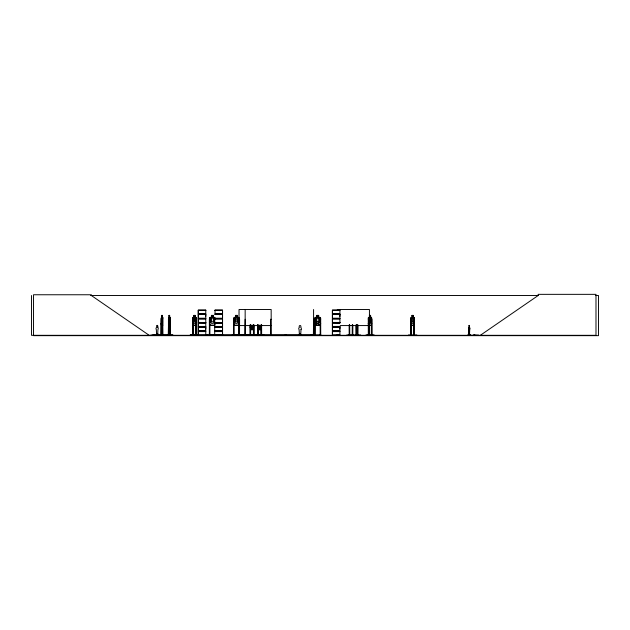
<?xml version="1.0" encoding="UTF-8"?>
<svg xmlns="http://www.w3.org/2000/svg" width="630" height="630" viewBox="0 0 630 630"><rect width="100%" height="100%" fill="white"/><g stroke="black" fill="none" stroke-linecap="round" stroke-linejoin="round"><path stroke-width="0.94" d="M198.277 330.86L198.277 327.167L205.774 327.167L205.766 330.86L198.269 330.86L198.269 327.167M198.277 318.229L198.277 314.543L205.774 314.543L205.766 318.229L198.269 318.229L198.269 314.543M205.766 329.017L205.766 327.167M205.766 316.386L205.766 314.543M215.043 327.167L222.555 327.167L222.548 330.86L215.043 330.86M215.043 314.543L222.555 314.543L222.548 318.229L215.043 318.229M332.412 330.86L332.412 327.167L339.916 327.167L339.909 330.86L332.404 330.86L332.404 327.167M332.412 318.229L332.412 314.543L339.916 314.543L339.909 318.229L332.404 318.229L332.404 314.543M339.909 329.017L339.909 327.167M339.909 316.386L339.909 314.543M263.883 335.27L242.038 334.995L263.852 335.317M310.464 335.01L320.072 334.9M469.476 334.711L469.594 329.553A1.339 0.551 -90 0 0 469.476 327.45L469.397 325.529M469.476 327.45L469.555 327.45A1.339 0.551 -90 0 1 469.665 329.553L469.555 334.711L468.925 334.711L468.807 329.553A1.339 0.551 -90 0 1 468.925 327.45L469.035 325.671M468.799 334.183L469.13 333.947M162.642 325.324L162.642 317.363M169.919 325.324L170.108 323.363M156.602 334.711L156.327 329.553A1.339 1.126 -90 0 1 156.555 327.45L156.768 325.529M157.689 334.018L157.083 334.065L157.807 333.829L157.791 335.144M157.657 334.176L157.256 334.223L157.657 333.947M157.138 334.144L157.382 333.947M158.106 335.31L158.398 334.443L157.665 334.443L157.665 335.002M222.555 322.686L214.964 322.615L222.555 322.536M162.603 321.773L162.343 323.355L161.839 323.355L161.823 315.386M169.88 321.773L169.612 323.355L169.116 323.355L169.116 317.425M468.933 325.828L469.208 325.356L469.547 325.828M468.452 334.113L469.169 334.065L468.429 333.829L468.429 335.002M371.724 323.363L371.283 325.324L368.613 325.324L368.306 323.355L368.668 325.324M413.863 325.324L414.272 323.355L413.918 325.324L411.193 325.324M195.898 325.324L196.308 318.055L195.111 317.363M346.776 335.018L360.699 335.018M408.445 335.018L416.879 335.018M161.359 319.268L161.115 335.317L161.225 318.063L161.823 317.363M168.738 317.363L168.564 335.317M205.782 335.16L190.158 335.239L198.647 335.27M213.657 335.27L222.548 335.058L222.548 331.6L215.043 331.6M238.463 317.363L239.132 318.055L239.14 323.363L238.439 325.261L234.226 325.261M239.132 323.363L238.479 325.324L234.179 325.324L233.62 323.363L234.21 325.324M215.074 323.985L214.688 325.324L210.05 325.324L209.436 323.363L209.436 318.063L210.066 317.363L211.412 317.363M320.615 323.355L319.961 325.261L315.417 325.261L314.819 323.355L314.819 318.095L315.386 317.363L316.795 317.363L316.732 315.386L318.709 315.386L318.638 325.324M320.686 323.363L320.009 325.324L315.37 325.324L314.756 323.363M157.13 334.065L157.657 334.081L157.272 334.199M251.354 325.45L250.882 327.065L251.874 325.222L252.89 327.033L252.37 325.458M259.308 325.45L258.757 327.033L260.371 327.025L260.371 325.182M234.643 335.317L232.312 334.995L240.25 335.018L237.982 335.278M478.918 335.31L468.066 335.302L468.2 334.443L469.972 334.443L469.972 335.144M468.759 335.31L468.972 334.443M478.666 335.31L473.453 335.144M238.699 335.278L238.62 334.735M314.409 335.286L314.457 334.821M314.654 335.018L314.756 318.063L315.417 317.425L319.961 317.425M368.314 335.317L368.266 318.063L368.684 317.363L369.456 317.363L369.4 315.386L370.59 315.386L371.07 321.773L370.503 323.355L369.44 323.355L368.873 321.773M368.7 317.425L368.266 318.063M410.862 335.317L410.847 318.063L411.264 317.363M193.969 315.386L193.41 321.773L194.008 323.355L195.127 323.355L195.725 321.773L195.166 315.386L193.914 315.386L193.914 317.363L193.103 317.363L192.717 318.063L192.678 335.317M193.15 317.363L192.874 335.317M253.323 327.687L253.693 327.017M261.293 327.75L261.71 325.269M198.245 322.536L205.782 322.686M172.99 335.31L150.68 335.31L155.224 335.144M150.72 335.31L150.916 335.317M152.177 335.223L152.491 335.002M157.059 335.223L156.587 335.31L156.705 334.443M172.904 335.317L157.933 335.302L158.5 335.317M369.44 317.425L368.873 318.087L368.818 335.317M209.507 318.095L210.097 317.425L214.641 317.425L215.295 318.087M252.457 329.663L253.126 325.182M260.371 327.687L261.017 327.025M299.203 335.002L299.045 334.443L299.596 335.302M300.817 335.31L301.053 334.443L300.904 335.002M300.951 335.31L298.943 335.31M365.841 335.278L374.322 335.278M480.328 335.317L538.162 295.517L538.162 294.344L595.988 294.344L595.988 335.317L31.5 335.317L31.5 295.517M316.795 317.425L315.811 318.087L315.811 321.773L316.795 323.355L318.638 323.355L319.63 321.773L319.63 318.087L318.638 317.425M299.179 335.317L299.589 335.31M332.38 322.536L339.916 322.686M332.404 335.16L332.404 331.6L339.916 331.6L339.916 335.16L332.38 335.31M90.626 295.517L538.461 295.517M595.547 295.517L598.5 295.517L598.5 335.656L33.532 335.656L33.532 294.761L91.366 294.761L91.366 295.517L149.192 335.317M337.318 309.511L369.432 309.511L369.44 321.773L370.503 321.773L370.503 318.087L369.44 318.087M198.261 310.094L205.782 310.094M215.035 310.094L222.555 310.094M332.396 310.094L339.916 310.094M205.782 310.243L198.261 310.236L198.269 313.803L205.774 313.803L205.774 310.243M215.035 310.236L222.555 310.228L222.555 313.803L215.043 313.803L215.043 310.243M205.766 310.464L198.277 310.464L198.277 313.803M215.05 310.464L222.548 310.464L222.548 313.803M339.909 310.464L332.412 310.464L332.412 313.803L339.916 313.803L339.916 310.243L332.396 310.236L332.404 313.803M198.214 314.055L205.829 314.055M214.987 314.055L222.603 314.055M332.349 314.055L339.964 314.055M198.214 314.283L205.829 314.283M214.987 314.283L222.603 314.283M332.349 314.283L339.964 314.283M162.65 335.317L162.359 315.386L161.76 315.386L161.776 317.425M169.037 315.386L169.635 315.386L169.88 318.087L169.809 335.317M413.17 315.386L411.981 315.386L412.075 317.425L411.453 318.087L411.453 321.773L412.02 323.355L413.083 323.355L413.65 321.773L413.115 315.386L413.13 317.425M161.776 315.449L162.343 315.449M169.053 315.449L169.612 315.449M193.953 315.449L195.127 315.449M211.475 315.449L213.326 315.449L213.326 317.425L214.31 318.087L214.31 321.773L213.326 323.355L211.475 323.355L210.491 321.773L210.491 318.087L211.475 317.425L211.412 315.386L213.389 315.386L213.389 317.363L214.665 317.363M235.51 315.449L237.242 315.449L237.242 317.425L238.156 318.087L238.156 321.773L237.242 323.355L235.533 323.355L234.62 321.773L234.62 318.087L235.533 317.425L235.447 315.386L237.305 315.386L237.274 317.363L238.486 317.363M318.638 315.449L316.795 315.449L316.795 325.324M369.44 315.449L370.55 315.449M412.02 315.449L413.13 315.449M162.249 315.78L162.249 316.441M162.296 317.363L162.705 317.363M168.667 317.363L169.1 317.363M169.572 317.363L170.171 318.055L170.1 335.317M235.47 317.363L234.202 317.363L233.62 318.063L233.659 335.317M318.638 317.363L319.985 317.363L320.686 318.055L320.717 335.317L320.733 334.735L320.072 334.735L320.072 335.317M370.534 317.363L371.33 317.363L371.692 318.087L371.724 335.317M411.209 317.363L412.036 317.363M413.115 317.363L413.91 317.363M161.406 317.425L162.697 317.425M168.682 317.425L169.974 317.425M193.119 317.425L195.922 317.425M234.226 317.425L238.463 317.425L239.046 318.087M368.644 317.425L371.314 317.425L371.637 318.087L371.629 335.317M411.225 317.425L413.894 317.425M161.225 318.063L161.382 335.317M162.635 317.425L162.894 318.055M170.108 318.055L169.919 317.363M410.847 318.063L411.248 325.324M413.839 317.425L414.304 318.055L414.272 335.317M316.795 318.087L318.638 318.087M198.214 318.489L205.829 318.489M214.987 318.489L222.603 318.489M332.349 318.489L339.964 318.489M198.214 318.717L205.829 318.717M214.987 318.717L222.603 318.717M332.349 318.717L339.964 318.717M198.269 318.977L205.774 318.977L205.774 322.529L198.277 322.434L198.269 318.977L198.277 322.434L205.782 322.529M215.043 318.977L222.555 318.977L222.555 322.529L215.05 322.434M332.404 318.977L339.916 318.977L339.916 322.529L332.396 322.529L332.404 318.977L332.412 322.434L339.909 322.434M195.765 319.268L196.253 319.268M215.295 319.268L214.751 319.268L214.688 335.317M234.092 319.268L233.509 319.268L233.509 335.317M238.455 319.268L239.589 319.268L239.526 335.317M245.157 319.268L244.952 335.317M271.16 319.268L270.616 319.268L270.68 335.317M313.582 319.268L313.378 335.317M314.779 319.268L315.323 319.268L315.26 335.317M320.678 319.268L320.135 319.268L320.197 335.317M368.298 319.268L368.786 319.268M410.878 319.268L411.366 319.268M192.772 319.93L196.379 319.93M233.643 319.93L239.14 319.93M316.795 321.773L318.638 321.773M205.782 322.859L198.261 322.851L198.269 326.427L205.774 326.427L205.774 322.875M215.035 322.859L222.555 322.875L222.555 326.427L215.043 326.427M339.916 322.875L332.396 322.851L332.404 326.427L339.916 326.427M205.766 323.088L198.277 323.088L198.277 326.427M215.05 323.088L222.548 323.088L222.548 326.427M339.909 323.088L332.412 323.088L332.412 326.427M161.225 323.363L161.39 325.324L162.705 325.324M168.501 323.363L168.667 325.324L169.982 325.324M161.406 325.261L162.697 325.261M168.682 325.261L169.974 325.261M193.119 325.261L195.922 325.261M210.097 325.261L214.641 325.261M368.644 325.261L371.314 325.261M411.225 325.261L413.894 325.261M193.15 325.324L192.756 323.355L193.087 325.324L195.962 325.324M239.046 325.568L271.16 325.568M340.239 325.568L369.432 325.568M198.214 326.686L205.829 326.686M214.987 326.686L222.603 326.686M332.349 326.686L339.964 326.686M198.214 326.915L205.829 326.915M214.987 326.915L222.603 326.915M332.349 326.915L339.964 326.915M250.016 327.057L250.504 327.75M157.61 325.671L157.728 327.45A1.339 1.126 -90 0 1 157.917 329.553L157.681 334.711L156.555 334.711M468.925 327.45L469.003 327.45A1.339 0.551 -90 0 0 468.885 329.553L469.003 334.711M250.457 327.75L253.394 327.75L253.693 325.269M261.34 327.75L258.292 327.75L257.835 327.057L258.355 327.687M252.551 329.726L251.252 329.726L251.252 327.75M198.214 331.112L205.829 331.112M214.987 331.112L222.603 331.112M332.349 331.112L339.964 331.112M198.214 331.341L205.829 331.341M214.987 331.341L222.603 331.341M332.349 331.341L339.964 331.341M198.245 335.302L198.269 331.6L205.774 331.6L205.774 335.16M168.249 334.735L168.69 334.735M169.698 334.735L170.139 334.735M192.504 334.735L193.087 334.735M195.717 334.735L196.308 334.735M352.241 334.735L352.832 334.735M356.092 334.735L356.525 334.735M368.251 334.735L369.495 334.735M371.322 334.735L371.913 334.735M410.831 334.735L411.414 334.735M413.902 334.735L414.493 334.735M153.633 334.892L154.523 334.892M210.011 334.9L223.177 335.317M271.215 334.987L271.16 309.511L239.046 309.511L238.967 335.317L238.88 334.735M299.62 334.892L300.478 334.892M473.933 334.892L474.815 334.892M172.911 335.018L156.24 335.002L156.24 334.443M190.158 335.018L205.766 335.058M232.305 335.018L234.604 335.018M242.038 335.01L263.875 335.018M299.045 335.002L301.053 335.002M339.909 335.058L332.412 335.058L332.412 331.6M468.2 335.002L469.909 335.002L469.909 334.443M213.664 335.239L222.555 335.168L222.555 331.6M240.258 335.27L237.912 334.987M157.122 325.332L157.563 325.529M215.444 335.278L215.358 334.735M369.393 335.278L369.369 334.735M259.174 329.726L258.52 325.182M195.938 317.363L196.363 318.055L196.269 335.317M413.855 317.363L414.272 318.087M369.519 335.239L369.432 325.064M260.371 325.458L260.914 327.033L259.851 325.222L259.174 327.017L259.166 325.182M157.713 325.828L157.728 327.45M168.58 323.355L168.73 325.324M161.304 323.355L161.453 325.324M469.208 334.443L469.208 335.002M469.145 334.443L469.145 335.144M468.901 334.443L468.901 335.002M468.681 333.829L468.767 335.002M468.515 333.829L468.515 335.002M414.43 334.735L414.43 335.317L414.438 319.268L413.957 319.268L413.918 335.317M414.13 319.268L414.091 335.317M411.366 323.985L411.398 335.317M411.193 319.268L411.225 335.317M411.051 319.268L411.106 335.317M411.012 334.735L411.012 335.317M371.873 335.317L371.857 319.268L371.377 319.268L371.338 335.317M371.511 334.735L371.511 335.317M368.952 334.735L368.952 335.317M368.644 334.735L368.644 335.317M368.613 319.268L368.558 335.317M368.471 319.268L368.471 335.317M357.879 335.317L357.879 334.735L357.478 335.317M357.864 324.93L357.801 335.317M357.722 324.93L357.706 335.317M357.517 324.93L357.501 335.317M356.478 324.93L356.493 335.317M356.336 324.93L356.415 335.317M356.273 324.93L356.289 335.317M356.131 324.93L356.131 335.317M352.776 324.93L352.816 335.317M352.642 334.735L352.642 335.317M352.603 324.93L352.524 335.317M352.461 324.93L352.43 335.317M352.296 324.93L352.257 335.317M349.697 324.93L349.697 335.317L349.737 334.735L349.162 334.735L349.201 335.317M349.532 324.93L349.563 335.317M349.39 324.93L349.445 335.317M349.217 324.93L349.225 335.317M337.924 334.9L337.924 335.317M337.806 334.735L337.861 335.317M337.381 334.735L337.278 335.317L337.255 334.735M315.386 335.317L315.386 334.735L206.136 334.821L206.136 335.317M314.842 334.735L314.842 335.317M313.638 334.735L313.772 335.317M313.582 309.511L313.582 335.317M300.36 335.002L300.36 333.829L299.746 333.829L299.746 335.002M286.075 334.821L286.075 335.317M285.24 334.821L285.24 335.317M271.097 334.735L271.097 335.317M270.553 334.735L270.553 335.317M261.607 324.93L261.647 335.317M261.45 324.93L261.45 335.317M261.387 334.735L261.363 335.317M261.253 324.93L261.214 335.317M261.017 325.182L261.056 335.317M260.418 327.687L260.466 329.726L259.127 329.726L259.166 327.687M258.15 334.735L258.15 335.317M258.111 324.93L257.993 335.317M257.954 324.93L257.891 335.317M257.757 324.93L257.843 335.317M257.599 324.93L257.599 335.317L257.56 334.735M253.961 324.93L253.945 335.317M253.795 324.93L253.835 335.317M253.709 334.735L253.709 335.317M253.622 324.93L253.583 335.317M253.457 324.93L253.417 335.317M252.504 325.182L252.504 327.025L251.346 327.025L251.346 325.182M252.504 327.687L252.496 329.726M251.307 329.726L250.724 325.182M250.645 334.735L250.645 335.317L250.606 326.82M250.441 324.93L250.48 335.317M250.268 324.93L250.331 335.317M250.228 334.735L250.118 335.317L250.102 324.93M246.275 334.821L246.275 335.317M245.157 309.511L245.157 335.317M245.101 334.821L245.101 335.317M239.652 334.735L239.652 335.317M239.109 334.735L239.109 335.317M238.542 319.268L238.479 335.317M238.4 334.735L238.4 335.317M234.155 334.735L234.155 335.317M234.014 319.268L234.069 335.317M233.935 334.735L233.943 335.317M222.555 314.543L222.555 318.229M222.555 327.167L222.555 330.86M222.548 318.977L222.548 322.434M220.091 334.735L220.114 335.317M220.004 334.735L219.964 335.317M219.894 334.735L219.878 335.317M219.791 334.735L219.681 335.317M219.602 334.735L219.531 335.317M216.303 334.735L216.373 335.317M216.177 334.735L216.224 335.317M216.114 334.735L216.027 335.317M215.94 334.735L215.901 335.317M215.751 334.735L215.791 335.317M215.232 334.735L215.295 335.317M214.814 334.735L214.814 335.317M210.011 334.735L210.011 335.317M209.884 335.317L209.948 319.268L209.404 319.268L209.341 335.317M209.467 334.735L209.467 335.317M207.443 334.821L207.443 335.317M207.302 334.821L207.302 335.317M198.277 331.6L198.277 335.058M196.088 323.04L196.088 335.317M195.93 319.268L195.93 335.317L195.891 334.735M195.765 323.04L195.725 335.317M195.111 315.386L195.072 317.425M193.079 335.317L193.04 319.268L192.544 319.268L192.512 335.317M192.914 334.735L192.914 335.317M169.942 319.268L169.919 335.317M169.738 324.93L169.722 335.317M169.1 315.386L169.053 317.425M168.659 335.317L168.635 319.268L168.273 335.317M168.438 319.268L168.454 335.317M162.831 318.055L162.823 335.317L162.855 334.735L162.422 335.317L162.461 323.04M162.296 315.386L162.272 317.425M161.406 335.317L161.406 334.735L160.973 335.317M158.264 334.443L158.264 335.002M157.295 333.829L157.24 335.002M156.838 335.002L156.838 334.443L156.106 334.443L156.106 335.144M300.998 329.553L300.723 334.711L299.384 334.711L299.108 329.553A1.339 1.339 0 0 1 299.384 327.45C298.163 324.812 301.943 324.812 300.723 327.45A1.339 1.339 0 0 1 300.998 329.553M365.865 335.239L374.307 335.27L365.888 335.317M169.525 315.78L169.202 316.441L169.525 315.78M194.922 315.78L194.205 315.78L194.205 316.441L194.922 316.441L194.922 315.78M212.995 315.78L211.806 315.78L211.806 316.441L212.995 316.441L212.995 315.78M236.935 315.78L235.841 315.78L235.841 316.441L236.935 316.441L236.935 315.78M318.315 315.78L317.126 315.78L317.126 316.441L318.315 316.441L318.315 315.78M370.314 315.78L369.629 315.78L369.629 316.441L370.314 316.441L370.314 315.78M412.886 315.78L412.209 315.78L412.209 316.441L412.886 316.441L412.886 315.78M162.343 318.087L161.839 318.087L161.839 321.773L162.343 321.773L162.343 318.087M169.612 318.087L169.116 318.087L169.116 321.773L169.612 321.773L169.612 318.087M195.127 318.087L194.008 318.087L194.008 321.773L195.127 321.773L195.127 318.087M213.326 318.087L211.475 318.087L211.475 321.773L213.326 321.773L213.326 318.087M237.242 318.087L235.533 318.087L235.533 321.773L237.242 321.773L237.242 318.087M413.083 318.087L412.02 318.087L412.02 321.773L413.083 321.773L413.083 318.087M252.299 328.671L251.551 328.671L251.551 329.332L252.299 329.332L252.299 328.671M260.159 328.671L259.379 328.671L259.379 329.332L260.159 329.332L260.159 328.671"/></g></svg>
